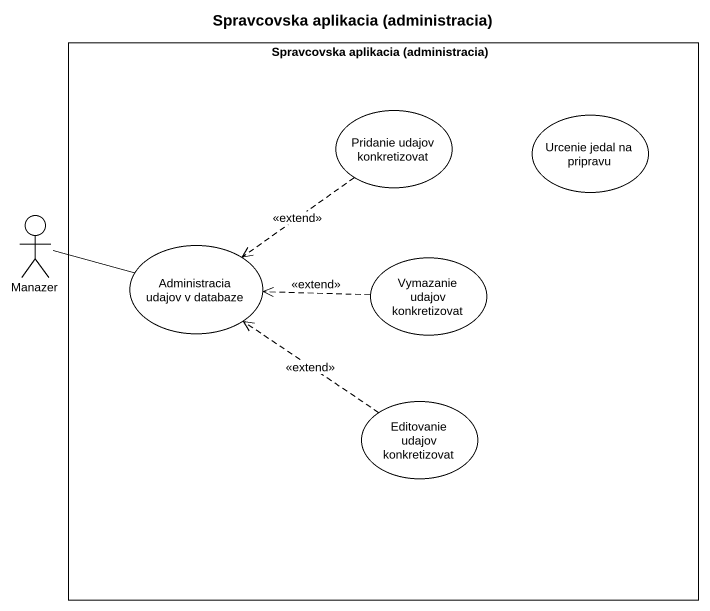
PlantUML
@startuml
title Spravcovska aplikacia (administracia)
rectangle "Spravcovska aplikacia (administracia)" as Spravcovska_aplikacia {
  usecase "Pridanie udajov konkretizovat" as Pridanie_udajov
  usecase "Urcenie jedal na pripravu" as Urcenie_jedal_na_pripravu
  usecase "Administracia udajov v databaze" as Administracia_udajov_v
  usecase "Vymazanie udajov konkretizovat" as Vymazanie_udajov
  usecase "Editovanie udajov konkretizovat" as Editovanie_udajov
}
actor Manazer
Pridanie_udajov ..> Administracia_udajov_v : <<extend>>
Manazer -right- Administracia_udajov_v
Vymazanie_udajov .left.> Administracia_udajov_v : <<extend>>
Editovanie_udajov .up.> Administracia_udajov_v : <<extend>>
@enduml
